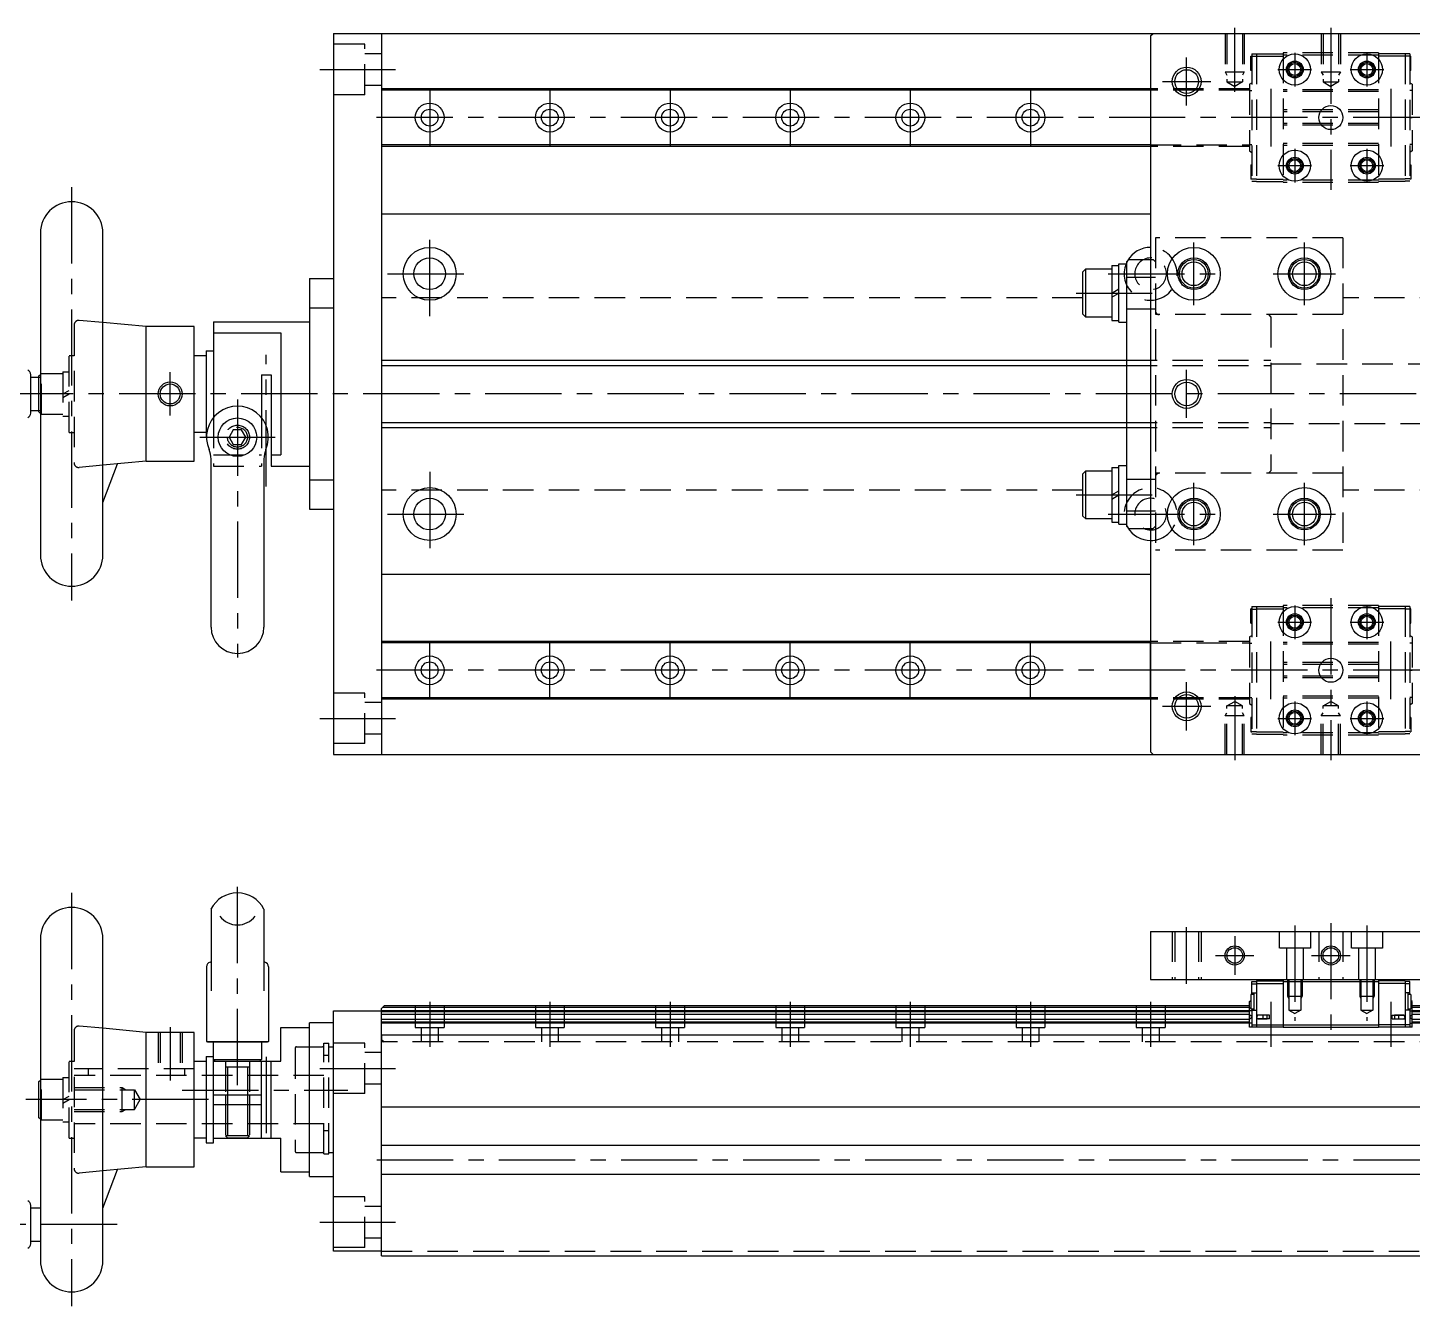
# Model space of a CAD drawing. Extents: x -2 to 824, y -8 to 273.
# Drawn here: x 277.2 to 565.3, y 7 to 273 of the extents above; entities that cross this region are included whole.
import ezdxf

# ---------------------------------------------------------------- set-up
doc = ezdxf.new("R2010")
doc.units = 0
doc.header["$LTSCALE"] = 0.5
doc.linetypes.add('CENTER', pattern=[50.8, 31.75, -6.35, 6.35, -6.35])
doc.linetypes.add('DASHED', pattern=[19.05, 12.7, -6.35])
for name, color, linetype in [('MSM_CENTER', 1, 'CENTER'), ('MSM_CONTINUOUS', 7, 'CONTINUOUS'), ('MSM_DASHED', 4, 'DASHED'), ('MSM_NARROW', 5, 'CONTINUOUS')]:
    doc.layers.add(name, color=color, linetype=linetype)

msp = doc.modelspace()

# ---------------------------------------------------------------- linework, layer by layer
at = {"layer": 'MSM_CENTER'}
for p, q in [((528.36, 259.71), (528.36, 273.05)), ((548.36, 273.05), (548.36, 239.34)), ((518.36, 256.84), (518.36, 266.84)), ((540.86, 267.84), (540.86, 260.84)), ((555.86, 267.84), (555.86, 260.84)), ((338.02, 264.34), (353.76, 264.34)), ((537.36, 264.34), (544.36, 264.34)), ((552.36, 264.34), (559.36, 264.34)), ((360.86, 260.34), (360.86, 248.34)), ((385.86, 260.34), (385.86, 248.34)), ((410.86, 260.34), (410.86, 248.34)), ((435.86, 260.34), (435.86, 248.34)), ((460.86, 260.34), (460.86, 248.34)), ((485.86, 260.34), (485.86, 248.34)), ((510.86, 260.34), (510.86, 248.34)), ((513.36, 261.84), (523.36, 261.84)), ((535.86, 260.34), (535.86, 248.34)), ((560.86, 260.34), (560.86, 248.34)), ((822.88, 254.34), (346.83, 254.34)), ((540.86, 247.84), (540.86, 240.84)), ((555.86, 247.84), (555.86, 240.84)), ((537.36, 244.34), (544.36, 244.34)), ((552.36, 244.34), (559.36, 244.34)), ((286.36, 239.84), (286.36, 153.84)), ((360.86, 213.04), (360.86, 230.64)), ((519.86, 215.34), (519.86, 228.34)), ((542.86, 215.34), (542.86, 228.34)), ((352.06, 221.84), (369.66, 221.84)), ((502.06, 221.84), (526.36, 221.84)), ((536.36, 221.84), (549.36, 221.84)), ((495.34, 217.84), (513.86, 217.84)), ((326.86, 177.61), (326.86, 204.97)), ((518.36, 191.84), (518.36, 201.84)), ((306.86, 192.34), (306.86, 201.34)), ((820.11, 196.84), (236.86, 196.84)), ((320.86, 195.67), (320.86, 141.97)), ((313.03, 187.84), (328.69, 187.84)), ((360.86, 180.64), (360.86, 163.04)), ((510.86, 180.64), (510.86, 163.04)), ((495.34, 175.84), (513.86, 175.84)), ((519.86, 165.34), (519.86, 178.34)), ((542.86, 165.34), (542.86, 178.34)), ((352.06, 171.84), (369.66, 171.84)), ((502.06, 171.84), (526.36, 171.84)), ((536.36, 171.84), (549.36, 171.84)), ((540.86, 152.84), (540.86, 145.84)), ((548.36, 154.34), (548.36, 120.64)), ((555.86, 152.84), (555.86, 145.84)), ((537.36, 149.34), (544.36, 149.34)), ((552.36, 149.34), (559.36, 149.34)), ((360.86, 133.34), (360.86, 145.34)), ((385.86, 133.34), (385.86, 145.34)), ((410.86, 133.34), (410.86, 145.34)), ((435.86, 133.34), (435.86, 145.34)), ((460.86, 133.34), (460.86, 145.34)), ((485.86, 133.34), (485.86, 145.34)), ((510.86, 133.34), (510.86, 145.34)), ((535.86, 133.34), (535.86, 145.34)), ((560.86, 133.34), (560.86, 145.34)), ((822.88, 139.34), (346.83, 139.34)), ((518.36, 126.84), (518.36, 136.84)), ((528.36, 133.97), (528.36, 120.64)), ((540.86, 132.84), (540.86, 125.84)), ((555.86, 132.84), (555.86, 125.84)), ((513.36, 131.84), (523.36, 131.84)), ((338.02, 129.34), (353.76, 129.34)), ((537.36, 129.34), (544.36, 129.34)), ((552.36, 129.34), (559.36, 129.34)), ((320.86, 52.99), (320.86, 96.1)), ((286.36, 93), (286.36, 7)), ((548.36, 86.75), (548.36, 63.5)), ((518.36, 74.12), (518.36, 85.88)), ((528.36, 84), (528.36, 76)), ((540.86, 86.23), (540.86, 66.42)), ((555.86, 86.23), (555.86, 66.42)), ((524.36, 80), (532.36, 80)), ((544.36, 80), (552.36, 80)), ((360.86, 70.32), (360.86, 60.98)), ((385.86, 70.32), (385.86, 60.98)), ((410.86, 70.32), (410.86, 60.98)), ((435.86, 70.32), (435.86, 60.98)), ((460.86, 70.32), (460.86, 60.98)), ((485.86, 70.32), (485.86, 60.98)), ((510.86, 70.32), (510.86, 60.98)), ((535.86, 70.32), (535.86, 60.98)), ((560.86, 70.32), (560.86, 60.98)), ((306.86, 65.11), (306.86, 53.98)), ((326.86, 58.88), (326.86, 41)), ((338.02, 56.5), (353.76, 56.5)), ((309.36, 52), (343.86, 52)), ((314.86, 50), (276.86, 50)), ((349.87, 37.5), (823.59, 37.5)), ((295.86, 24), (236.86, 24)), ((338.02, 24.5), (353.76, 24.5))]:
    msp.add_line(p, q, dxfattribs=at)
at = {"layer": 'MSM_CONTINUOUS'}
for p, q in [((340.86, 271.84), (820.86, 271.84)), ((340.86, 271.84), (340.86, 121.84)), ((350.86, 271.84), (350.86, 121.84)), ((510.86, 271.34), (511.36, 271.84)), ((510.86, 271.34), (510.86, 122.34)), ((510.86, 260.34), (350.86, 260.34)), ((510.86, 260.04), (350.86, 260.04)), ((510.86, 248.64), (350.86, 248.64)), ((510.86, 248.34), (350.86, 248.34)), ((350.86, 234.34), (510.86, 234.34)), ((279.86, 230.34), (279.86, 163.34)), ((292.86, 163.34), (292.86, 230.34)), ((506.36, 224.84), (505.86, 224.34)), ((506.36, 224.84), (510.86, 224.84)), ((496.76, 222.24), (497.36, 222.84)), ((496.76, 213.44), (496.76, 222.24)), ((497.36, 222.84), (502.76, 222.84)), ((497.36, 212.84), (497.36, 222.84)), ((502.76, 223.54), (504.26, 223.54)), ((502.76, 223.54), (502.76, 212.14)), ((504.26, 211.74), (504.26, 223.94)), ((504.26, 223.94), (505.86, 223.94)), ((505.86, 224.34), (505.86, 169.34)), ((335.86, 220.84), (340.86, 220.84)), ((335.86, 220.84), (335.86, 172.84)), ((502.76, 217.84), (504.26, 218.71)), ((502.76, 216.98), (504.26, 217.84)), ((335.86, 214.73), (340.86, 214.73)), ((497.36, 212.84), (496.76, 213.44)), ((301.86, 210.84), (292.86, 211.68)), ((301.86, 182.84), (301.86, 210.84)), ((311.86, 210.84), (301.86, 210.84)), ((311.86, 182.84), (311.86, 210.84)), ((315.86, 211.84), (315.86, 191.91)), ((315.86, 211.84), (335.86, 211.84)), ((502.76, 212.84), (497.36, 212.84)), ((502.76, 212.14), (504.26, 212.14)), ((504.26, 211.74), (505.86, 211.74)), ((315.86, 209.53), (329.86, 209.53)), ((329.86, 209.53), (329.86, 184.15)), ((311.86, 204.84), (314.36, 204.84)), ((314.36, 205.84), (314.36, 187.84)), ((314.36, 205.84), (315.86, 205.84)), ((350.86, 203.84), (505.86, 203.84)), ((277.86, 192.84), (277.86, 200.84)), ((279.56, 200.28), (277.86, 200.28)), ((279.56, 200.59), (279.86, 200.89)), ((279.56, 193.09), (279.56, 200.59)), ((325.86, 200.84), (325.86, 191.91)), ((325.86, 200.84), (327.86, 200.84)), ((327.86, 200.84), (327.86, 181.84)), ((277.86, 193.4), (279.56, 193.4)), ((279.86, 192.79), (279.56, 193.09)), ((314.36, 188.84), (311.86, 188.84)), ((314.36, 187.84), (314.42, 187.84)), ((320, 189.34), (319.13, 187.84)), ((319.13, 187.84), (320, 186.34)), ((321.73, 189.34), (320, 189.34)), ((322.59, 187.84), (321.73, 189.34)), ((321.73, 186.34), (322.59, 187.84)), ((350.86, 189.84), (505.86, 189.84)), ((320, 186.34), (321.73, 186.34)), ((301.86, 182.84), (292.86, 182)), ((292.86, 174.23), (295.87, 182.28)), ((301.86, 182.84), (311.86, 182.84)), ((315.36, 148.34), (315.36, 183.3)), ((326.37, 183.3), (326.37, 148.34)), ((327.86, 184.15), (329.86, 184.15)), ((327.86, 181.84), (335.86, 181.84)), ((502.76, 181.54), (504.26, 181.54)), ((502.76, 181.54), (502.76, 170.14)), ((504.26, 169.74), (504.26, 181.94)), ((504.26, 181.94), (505.86, 181.94)), ((335.86, 178.95), (340.86, 178.95)), ((496.76, 180.24), (497.36, 180.84)), ((496.76, 171.44), (496.76, 180.24)), ((497.36, 180.84), (502.76, 180.84)), ((497.36, 170.84), (497.36, 180.84)), ((502.76, 175.84), (504.26, 176.71)), ((502.76, 174.98), (504.26, 175.84)), ((335.86, 172.84), (340.86, 172.84)), ((497.36, 170.84), (496.76, 171.44)), ((502.76, 170.84), (497.36, 170.84)), ((502.76, 170.14), (504.26, 170.14)), ((504.26, 169.74), (505.86, 169.74)), ((506.36, 168.84), (505.86, 169.34)), ((506.36, 168.84), (510.86, 168.84)), ((350.86, 159.34), (510.86, 159.34)), ((510.86, 145.34), (350.86, 145.34)), ((510.86, 145.04), (350.86, 145.04)), ((510.86, 133.64), (350.86, 133.64)), ((510.86, 133.34), (350.86, 133.34)), ((340.86, 121.84), (820.86, 121.84)), ((510.86, 122.34), (511.36, 121.84)), ((315.36, 89.65), (315.36, 72.67)), ((326.37, 89.65), (326.37, 72.67)), ((510.86, 85), (510.86, 75)), ((510.86, 85), (660.86, 85)), ((279.86, 83.5), (279.86, 16.5)), ((292.86, 16.5), (292.86, 83.5)), ((315.15, 78.63), (315.36, 78.69)), ((326.58, 78.63), (326.37, 78.69)), ((314.42, 77.67), (314.42, 62.09)), ((327.3, 77.67), (327.3, 62.09)), ((510.86, 75), (660.86, 75)), ((538.41, 75), (538.41, 65)), ((558.31, 75), (558.31, 65)), ((531.91, 71.9), (531.91, 74.6)), ((531.91, 74.6), (532.91, 74.6)), ((531.91, 74.1), (532.91, 74.1)), ((531.91, 72.2), (532.91, 72.2)), ((532.31, 72.2), (532.31, 68.6)), ((532.91, 74.7), (532.91, 65.1)), ((532.91, 74.7), (538.41, 74.7)), ((532.91, 74.2), (538.41, 74.2)), ((558.31, 74.5), (538.41, 74.5)), ((563.81, 74.7), (558.31, 74.7)), ((563.81, 74.2), (558.31, 74.2)), ((563.81, 74.7), (563.81, 65.1)), ((564.81, 74.6), (563.81, 74.6)), ((564.81, 74.1), (563.81, 74.1)), ((564.81, 72.2), (563.81, 72.2)), ((564.41, 72.2), (564.41, 68.6)), ((564.81, 71.9), (564.81, 74.6)), ((351.36, 69.5), (350.86, 69)), ((531.41, 69.2), (351.06, 69.2)), ((531.41, 69.5), (351.36, 69.5)), ((531.41, 70.43), (531.71, 70.61)), ((531.41, 65.1), (531.41, 70.43)), ((531.71, 71.9), (531.71, 68.9)), ((532.31, 71.9), (531.71, 71.9)), ((565.01, 71.9), (564.41, 71.9)), ((565.01, 71.9), (565.01, 68.9)), ((565.31, 70.43), (565.01, 70.61)), ((565.31, 65.1), (565.31, 70.43)), ((606.41, 69.5), (565.31, 69.5)), ((606.41, 69.2), (565.31, 69.2)), ((340.86, 18.5), (340.86, 68.5)), ((340.86, 68.5), (350.86, 68.5)), ((350.86, 17.5), (350.86, 69)), ((531.41, 68.46), (350.86, 68.46)), ((531.41, 68.25), (350.86, 68.25)), ((531.41, 67.7), (350.86, 67.7)), ((531.41, 66.7), (350.86, 66.7)), ((531.41, 69.13), (531.71, 69.13)), ((531.91, 68.51), (531.41, 68.51)), ((531.91, 67.38), (531.41, 67.64)), ((531.91, 67.29), (531.41, 67.55)), ((531.91, 67.11), (531.41, 66.85)), ((531.91, 67.02), (531.41, 66.76)), ((531.71, 68.9), (532.31, 68.9)), ((531.91, 68.9), (531.91, 65.1)), ((531.91, 68.6), (532.91, 68.6)), ((531.91, 67.11), (531.91, 67.11)), ((535.61, 67.6), (532.91, 67.6)), ((535.61, 66.8), (532.91, 66.8)), ((535.11, 67.55), (533.26, 67.55)), ((533.26, 66.85), (535.11, 66.85)), ((533.71, 67.55), (533.71, 67.6)), ((533.71, 66.8), (533.71, 66.85)), ((534.17, 67.55), (534.17, 67.6)), ((534.17, 66.8), (534.17, 66.85)), ((534.31, 66.85), (534.31, 67.55)), ((535.11, 66.85), (535.11, 67.55)), ((535.61, 66.8), (535.61, 67.6)), ((561.11, 67.6), (563.81, 67.6)), ((561.11, 66.8), (561.11, 67.6)), ((561.11, 66.8), (563.81, 66.8)), ((563.46, 67.55), (561.61, 67.55)), ((561.61, 67.55), (561.61, 66.85)), ((561.61, 66.85), (563.46, 66.85)), ((562.41, 67.55), (562.41, 66.85)), ((562.55, 67.55), (562.55, 67.6)), ((562.55, 66.8), (562.55, 66.85)), ((563.01, 67.55), (563.01, 67.6)), ((563.01, 66.8), (563.01, 66.85)), ((564.81, 68.6), (563.81, 68.6)), ((564.41, 68.9), (565.01, 68.9)), ((564.81, 68.9), (564.81, 65.1)), ((564.81, 68.51), (565.31, 68.51)), ((564.81, 67.38), (565.31, 67.64)), ((564.81, 67.29), (565.31, 67.55)), ((564.81, 67.11), (565.31, 66.85)), ((564.81, 67.11), (564.81, 67.11)), ((564.81, 67.02), (565.31, 66.76)), ((565.31, 69.13), (565.01, 69.13)), ((606.41, 68.46), (565.31, 68.46)), ((606.41, 68.25), (565.31, 68.25)), ((606.41, 67.7), (565.31, 67.7)), ((606.41, 66.7), (565.31, 66.7)), ((301.86, 64), (292.86, 64.84)), ((301.86, 36), (301.86, 64)), ((311.86, 64), (301.86, 64)), ((311.86, 36), (311.86, 64)), ((329.86, 65), (335.86, 65)), ((329.86, 58), (329.86, 65)), ((335.86, 34), (335.86, 66)), ((340.86, 66), (335.86, 66)), ((531.41, 66.15), (350.86, 66.15)), ((531.41, 65.94), (350.86, 65.94)), ((350.86, 63.5), (820.86, 63.5)), ((531.91, 65.89), (531.41, 65.89)), ((538.41, 65.1), (531.41, 65.1)), ((531.91, 65.6), (538.41, 65.6)), ((558.31, 65.5), (538.41, 65.5)), ((558.31, 65), (538.41, 65)), ((564.81, 65.6), (558.31, 65.6)), ((565.31, 65.1), (558.31, 65.1)), ((564.81, 65.89), (565.31, 65.89)), ((606.41, 66.15), (565.31, 66.15)), ((606.41, 65.94), (565.31, 65.94)), ((314.42, 62.09), (314.62, 62)), ((314.42, 62.09), (327.3, 62.09)), ((314.62, 62), (327.1, 62)), ((315.86, 41), (315.86, 62)), ((325.86, 62), (325.86, 58.37)), ((327.3, 62.09), (327.1, 62)), ((311.86, 58), (314.36, 58)), ((314.36, 59), (315.86, 59)), ((314.36, 59), (314.36, 41)), ((315.86, 58.37), (325.86, 58.37)), ((316.23, 58), (315.86, 58.37)), ((315.86, 58), (329.86, 58)), ((325.5, 58), (325.86, 58.37)), ((325.86, 42), (325.86, 58)), ((327.86, 42), (327.86, 58)), ((279.56, 53.75), (279.86, 54.05)), ((279.56, 46.25), (279.56, 53.75)), ((315.86, 51), (325.86, 51)), ((315.86, 49), (325.86, 49)), ((318.36, 51), (318.36, 49)), ((323.36, 51), (323.36, 49)), ((279.86, 45.95), (279.56, 46.25)), ((350.86, 48.5), (820.86, 48.5)), ((314.36, 42), (311.86, 42)), ((314.36, 41), (315.86, 41)), ((315.86, 42), (329.86, 42)), ((329.86, 35), (329.86, 42)), ((350.86, 40.5), (820.86, 40.5)), ((301.86, 36), (292.86, 35.16)), ((292.86, 27.39), (295.87, 35.44)), ((301.86, 36), (311.86, 36)), ((329.86, 35), (335.86, 35)), ((335.86, 34), (340.86, 34)), ((350.86, 34.5), (820.86, 34.5)), ((277.86, 20), (277.86, 28)), ((279.86, 27.44), (277.86, 27.44)), ((277.86, 20.56), (279.86, 20.56)), ((350.86, 18.5), (340.86, 18.5)), ((350.86, 17.5), (820.86, 17.5))]:
    msp.add_line(p, q, dxfattribs=at)
for centre, radius in [((540.86, 264.34), 3.25), ((540.86, 264.34), 1.75), ((540.86, 264.34), 1.23), ((555.86, 264.34), 3.25), ((555.86, 264.34), 1.75), ((555.86, 264.34), 1.23), ((518.36, 261.84), 2.46), ((360.86, 254.34), 3), ((385.86, 254.34), 3), ((410.86, 254.34), 3), ((435.86, 254.34), 3), ((460.86, 254.34), 3), ((485.86, 254.34), 3), ((548.36, 254.34), 2.5), ((360.86, 254.34), 1.75), ((385.86, 254.34), 1.75), ((410.86, 254.34), 1.75), ((435.86, 254.34), 1.75), ((460.86, 254.34), 1.75), ((485.86, 254.34), 1.75), ((540.86, 244.34), 3.25), ((540.86, 244.34), 1.75), ((540.86, 244.34), 1.23), ((555.86, 244.34), 3.25), ((555.86, 244.34), 1.75), ((555.86, 244.34), 1.23), ((360.86, 221.84), 5.5), ((360.86, 221.84), 3.3), ((519.86, 221.84), 5.5), ((519.86, 221.84), 3.3), ((542.86, 221.84), 5.5), ((542.86, 221.84), 3.3), ((519.86, 221.84), 2.46), ((542.86, 221.84), 2.46), ((306.86, 196.84), 2.07), ((518.36, 196.84), 2.46), ((320.86, 187.84), 4), ((360.86, 171.84), 5.5), ((519.86, 171.84), 5.5), ((542.86, 171.84), 5.5), ((360.86, 171.84), 3.3), ((519.86, 171.84), 3.3), ((519.86, 171.84), 2.46), ((542.86, 171.84), 3.3), ((542.86, 171.84), 2.46), ((540.86, 149.34), 3.25), ((540.86, 149.34), 1.75), ((540.86, 149.34), 1.23), ((555.86, 149.34), 3.25), ((555.86, 149.34), 1.75), ((555.86, 149.34), 1.23), ((360.86, 139.34), 3), ((385.86, 139.34), 3), ((410.86, 139.34), 3), ((435.86, 139.34), 3), ((460.86, 139.34), 3), ((485.86, 139.34), 3), ((548.36, 139.34), 2.5), ((360.86, 139.34), 1.75), ((385.86, 139.34), 1.75), ((410.86, 139.34), 1.75), ((435.86, 139.34), 1.75), ((460.86, 139.34), 1.75), ((485.86, 139.34), 1.75), ((518.36, 131.84), 2.46), ((540.86, 129.34), 3.25), ((555.86, 129.34), 3.25), ((540.86, 129.34), 1.75), ((540.86, 129.34), 1.23), ((555.86, 129.34), 1.75), ((555.86, 129.34), 1.23), ((528.36, 80), 1.62), ((548.36, 80), 1.62)]:
    msp.add_circle(centre, radius, dxfattribs=at)
for centre, radius, start, end in [((286.36, 230.34), 6.5, 0, 180), ((510.86, 221.84), 5.5, 90, 150.3695), ((510.86, 221.84), 3.3, 90, 114.62), ((510.86, 221.84), 5.5, 155.38, 157.5536), ((276.86, 200.84), 1, 0, 69.2298), ((320.86, 187.84), 6.44, 336.6341, 203.3659), ((276.86, 192.84), 1, 290.7702, 0), ((310.36, 183.3), 5, 0, 23.3659), ((331.37, 183.3), 5, 156.6341, 180), ((510.86, 171.84), 5.5, 202.4464, 204.62), ((510.86, 171.84), 5.5, 209.6305, 270), ((510.86, 171.84), 3.3, 245.38, 270), ((286.36, 163.34), 6.5, 180, 0), ((320.86, 148.34), 5.5, 180, 0), ((320.86, 86.81), 6.2, 27.3186, 152.6814), ((286.36, 83.5), 6.5, 0, 180), ((320.86, 90.95), 4.6, 216.9899, 323.0101), ((315.42, 77.67), 1, 105.7247, 180), ((326.3, 77.67), 1, 0, 74.2753), ((533.26, 67.2), 0.35, 90, 270), ((563.46, 67.2), 0.35, 270, 90), ((276.86, 28), 1, 0, 69.2298), ((276.86, 20), 1, 290.7702, 0), ((286.36, 16.5), 6.5, 180, 0)]:
    msp.add_arc(centre, radius, start, end, dxfattribs=at)
at = {"layer": 'MSM_DASHED'}
for p, q in [((526.36, 271.84), (526.36, 263.84)), ((526.74, 271.84), (526.74, 261.78)), ((529.98, 271.84), (529.98, 261.78)), ((530.36, 271.84), (530.36, 263.84)), ((546.36, 271.84), (546.36, 263.84)), ((546.74, 271.84), (546.74, 261.78)), ((549.98, 271.84), (549.98, 261.78)), ((550.36, 271.84), (550.36, 263.84)), ((347.36, 269.59), (340.86, 269.59)), ((347.36, 259.09), (347.36, 269.59)), ((350.86, 267.64), (347.36, 267.64)), ((531.71, 264.14), (531.71, 267.14)), ((531.71, 267.14), (531.91, 267.14)), ((531.91, 267.59), (532.91, 267.59)), ((531.91, 267.59), (531.91, 241.09)), ((531.91, 267.09), (532.91, 267.09)), ((532.91, 267.64), (532.91, 241.04)), ((532.91, 267.64), (538.41, 267.64)), ((532.91, 267.14), (538.41, 267.14)), ((558.31, 267.84), (538.41, 267.84)), ((538.41, 267.84), (538.41, 240.84)), ((558.31, 267.34), (538.41, 267.34)), ((558.31, 267.84), (558.31, 240.84)), ((563.81, 267.64), (558.31, 267.64)), ((563.81, 267.14), (558.31, 267.14)), ((563.81, 267.64), (563.81, 241.04)), ((564.81, 267.59), (563.81, 267.59)), ((564.81, 267.09), (563.81, 267.09)), ((564.81, 267.59), (564.81, 241.09)), ((564.81, 267.14), (565.01, 267.14)), ((565.01, 264.14), (565.01, 267.14)), ((526.36, 263.84), (530.36, 263.84)), ((526.36, 263.84), (526.74, 263.19)), ((530.36, 263.84), (529.98, 263.19)), ((531.91, 264.14), (531.71, 264.14)), ((546.36, 263.84), (550.36, 263.84)), ((546.36, 263.84), (546.74, 263.19)), ((550.36, 263.84), (549.98, 263.19)), ((565.01, 264.14), (564.81, 264.14)), ((350.86, 261.04), (347.36, 261.04)), ((531.41, 260.34), (510.86, 260.34)), ((531.41, 260.04), (510.86, 260.04)), ((526.74, 261.78), (529.98, 261.78)), ((526.74, 261.78), (528.36, 260.84)), ((529.98, 261.78), (528.36, 260.84)), ((531.41, 261.27), (531.91, 261.57)), ((531.41, 261.27), (531.41, 247.41)), ((531.41, 259.97), (531.91, 259.97)), ((558.31, 260.14), (538.41, 260.14)), ((558.31, 259.74), (538.41, 259.74)), ((546.74, 261.78), (549.98, 261.78)), ((546.74, 261.78), (548.36, 260.84)), ((549.98, 261.78), (548.36, 260.84)), ((565.31, 261.27), (564.81, 261.57)), ((565.31, 259.97), (564.81, 259.97)), ((565.31, 261.27), (565.31, 247.41)), ((347.36, 259.09), (340.86, 259.09)), ((531.91, 254.34), (531.41, 254.34)), ((558.31, 255.94), (538.41, 255.94)), ((558.31, 255.54), (538.41, 255.54)), ((564.81, 254.34), (565.31, 254.34)), ((558.31, 253.14), (538.41, 253.14)), ((558.31, 252.74), (538.41, 252.74)), ((510.86, 248.64), (531.41, 248.64)), ((531.41, 248.34), (510.86, 248.34)), ((531.41, 248.71), (531.91, 248.71)), ((558.31, 248.94), (538.41, 248.94)), ((558.31, 248.54), (538.41, 248.54)), ((565.31, 248.71), (564.81, 248.71)), ((531.41, 247.41), (531.91, 247.11)), ((565.31, 247.41), (564.81, 247.11)), ((531.71, 244.54), (531.71, 241.54)), ((531.71, 244.54), (531.91, 244.54)), ((564.81, 244.54), (565.01, 244.54)), ((565.01, 244.54), (565.01, 241.54)), ((531.91, 241.54), (531.71, 241.54)), ((531.91, 241.59), (532.91, 241.59)), ((531.91, 241.09), (532.91, 241.09)), ((532.91, 241.54), (538.41, 241.54)), ((532.91, 241.04), (538.41, 241.04)), ((558.31, 241.34), (538.41, 241.34)), ((558.31, 240.84), (538.41, 240.84)), ((563.81, 241.54), (558.31, 241.54)), ((563.81, 241.04), (558.31, 241.04)), ((564.81, 241.59), (563.81, 241.59)), ((564.81, 241.09), (563.81, 241.09)), ((565.01, 241.54), (564.81, 241.54)), ((511.86, 229.34), (511.86, 164.34)), ((550.86, 229.34), (511.86, 229.34)), ((550.86, 229.34), (550.86, 164.34)), ((510.86, 224.84), (511.36, 224.84)), ((511.36, 224.84), (511.86, 224.34)), ((505.86, 221.14), (511.86, 221.14)), ((496.76, 216.84), (350.86, 216.84)), ((620.86, 216.84), (550.86, 216.84)), ((505.86, 214.54), (511.86, 214.54)), ((550.86, 213.34), (511.86, 213.34)), ((535.36, 213.34), (535.86, 212.84)), ((286.86, 211.14), (286.86, 182.54)), ((292.86, 211.68), (287.95, 212.14)), ((535.86, 212.84), (535.86, 180.84)), ((285.86, 188.84), (285.86, 204.84)), ((285.86, 204.84), (286.86, 204.84)), ((505.86, 203.84), (535.86, 203.84)), ((505.86, 202.76), (535.86, 202.76)), ((535.86, 203.09), (635.86, 203.09)), ((279.86, 200.28), (279.56, 200.28)), ((279.86, 200.89), (280.06, 201.09)), ((280.06, 201.09), (284.56, 201.09)), ((280.06, 192.59), (280.06, 201.09)), ((284.56, 201.44), (285.86, 201.44)), ((284.56, 201.44), (284.56, 192.24)), ((284.56, 196.84), (285.86, 197.59)), ((284.56, 196.09), (285.86, 196.84)), ((279.56, 193.4), (279.86, 193.4)), ((280.06, 192.59), (279.86, 192.79)), ((284.56, 192.59), (280.06, 192.59)), ((284.56, 192.24), (285.86, 192.24)), ((315.86, 191.91), (315.86, 181.84)), ((325.86, 191.91), (325.86, 181.84)), ((505.86, 190.92), (535.86, 190.92)), ((635.86, 190.59), (535.86, 190.59)), ((285.86, 188.84), (286.86, 188.84)), ((505.86, 189.84), (535.86, 189.84)), ((292.86, 182), (287.95, 181.54)), ((315.86, 184.15), (325.86, 184.15)), ((315.86, 181.84), (325.86, 181.84)), ((505.86, 179.14), (511.86, 179.14)), ((550.86, 180.34), (511.86, 180.34)), ((535.86, 180.84), (535.36, 180.34)), ((496.76, 176.84), (350.86, 176.84)), ((620.86, 176.84), (550.86, 176.84)), ((505.86, 172.54), (511.86, 172.54)), ((510.86, 168.84), (511.36, 168.84)), ((511.36, 168.84), (511.86, 169.34)), ((550.86, 164.34), (511.86, 164.34)), ((558.31, 152.84), (538.41, 152.84)), ((538.41, 152.84), (538.41, 125.84)), ((558.31, 152.84), (558.31, 125.84)), ((531.71, 149.14), (531.71, 152.14)), ((531.91, 152.14), (531.71, 152.14)), ((531.91, 152.59), (531.91, 126.09)), ((531.91, 152.59), (532.91, 152.59)), ((531.91, 152.09), (532.91, 152.09)), ((532.91, 152.64), (532.91, 126.04)), ((532.91, 152.64), (538.41, 152.64)), ((532.91, 152.14), (538.41, 152.14)), ((558.31, 152.34), (538.41, 152.34)), ((563.81, 152.64), (558.31, 152.64)), ((563.81, 152.14), (558.31, 152.14)), ((563.81, 152.64), (563.81, 126.04)), ((564.81, 152.59), (563.81, 152.59)), ((564.81, 152.09), (563.81, 152.09)), ((564.81, 152.59), (564.81, 126.09)), ((565.01, 152.14), (564.81, 152.14)), ((565.01, 149.14), (565.01, 152.14)), ((531.71, 149.14), (531.91, 149.14)), ((564.81, 149.14), (565.01, 149.14)), ((531.41, 145.34), (510.86, 145.34)), ((510.86, 145.04), (531.41, 145.04)), ((531.41, 146.27), (531.91, 146.57)), ((531.41, 146.27), (531.41, 132.41)), ((531.41, 144.97), (531.91, 144.97)), ((558.31, 145.14), (538.41, 145.14)), ((558.31, 144.74), (538.41, 144.74)), ((565.31, 146.27), (564.81, 146.57)), ((565.31, 144.97), (564.81, 144.97)), ((565.31, 146.27), (565.31, 132.41)), ((531.91, 139.34), (531.41, 139.34)), ((558.31, 140.94), (538.41, 140.94)), ((558.31, 140.54), (538.41, 140.54)), ((564.81, 139.34), (565.31, 139.34)), ((558.31, 138.14), (538.41, 138.14)), ((558.31, 137.74), (538.41, 137.74)), ((347.36, 134.59), (340.86, 134.59)), ((347.36, 124.09), (347.36, 134.59)), ((350.86, 132.64), (347.36, 132.64)), ((531.41, 133.64), (510.86, 133.64)), ((531.41, 133.34), (510.86, 133.34)), ((526.74, 131.91), (528.36, 132.84)), ((529.98, 131.91), (528.36, 132.84)), ((531.41, 133.71), (531.91, 133.71)), ((558.31, 133.94), (538.41, 133.94)), ((558.31, 133.54), (538.41, 133.54)), ((546.74, 131.91), (548.36, 132.84)), ((549.98, 131.91), (548.36, 132.84)), ((565.31, 133.71), (564.81, 133.71)), ((526.36, 129.84), (526.74, 130.5)), ((530.36, 129.84), (526.36, 129.84)), ((526.36, 121.84), (526.36, 129.84)), ((529.98, 131.91), (526.74, 131.91)), ((526.74, 121.84), (526.74, 131.91)), ((529.98, 121.84), (529.98, 131.91)), ((530.36, 129.84), (529.98, 130.5)), ((530.36, 121.84), (530.36, 129.84)), ((531.41, 132.41), (531.91, 132.11)), ((546.36, 129.84), (546.74, 130.5)), ((550.36, 129.84), (546.36, 129.84)), ((546.36, 121.84), (546.36, 129.84)), ((549.98, 131.91), (546.74, 131.91)), ((546.74, 121.84), (546.74, 131.91)), ((549.98, 121.84), (549.98, 131.91)), ((550.36, 129.84), (549.98, 130.5)), ((550.36, 121.84), (550.36, 129.84)), ((565.31, 132.41), (564.81, 132.11)), ((531.71, 129.54), (531.71, 126.54)), ((531.91, 129.54), (531.71, 129.54)), ((565.01, 129.54), (564.81, 129.54)), ((565.01, 129.54), (565.01, 126.54)), ((347.36, 124.09), (340.86, 124.09)), ((350.86, 126.04), (347.36, 126.04)), ((531.71, 126.54), (531.91, 126.54)), ((531.91, 126.59), (532.91, 126.59)), ((531.91, 126.09), (532.91, 126.09)), ((532.91, 126.54), (538.41, 126.54)), ((532.91, 126.04), (538.41, 126.04)), ((558.31, 126.34), (538.41, 126.34)), ((558.31, 125.84), (538.41, 125.84)), ((563.81, 126.54), (558.31, 126.54)), ((563.81, 126.04), (558.31, 126.04)), ((564.81, 126.59), (563.81, 126.59)), ((564.81, 126.09), (563.81, 126.09)), ((564.81, 126.54), (565.01, 126.54)), ((515.36, 85), (515.36, 75)), ((515.9, 85), (515.9, 75)), ((520.82, 85), (520.82, 75)), ((521.36, 85), (521.36, 75)), ((537.61, 85), (537.61, 81.5)), ((544.11, 85), (544.11, 81.5)), ((545.86, 85), (545.86, 75)), ((550.86, 85), (550.86, 75)), ((552.61, 85), (552.61, 81.5)), ((559.11, 85), (559.11, 81.5)), ((544.11, 81.5), (537.61, 81.5)), ((539.11, 81.5), (539.11, 75)), ((542.61, 81.5), (542.61, 75)), ((559.11, 81.5), (552.61, 81.5)), ((554.11, 81.5), (554.11, 75)), ((557.61, 81.5), (557.61, 75)), ((539.36, 75), (539.36, 71.5)), ((539.63, 75), (539.63, 68.63)), ((542.09, 75), (542.09, 68.63)), ((542.36, 75), (542.36, 71.5)), ((554.36, 75), (554.36, 71.5)), ((554.63, 75), (554.63, 68.63)), ((557.09, 75), (557.09, 68.63)), ((557.36, 75), (557.36, 71.5)), ((357.86, 69.5), (357.86, 65)), ((363.86, 69.5), (363.86, 65)), ((382.86, 69.5), (382.86, 65)), ((388.86, 69.5), (388.86, 65)), ((407.86, 69.5), (407.86, 65)), ((413.86, 69.5), (413.86, 65)), ((432.86, 69.5), (432.86, 65)), ((438.86, 69.5), (438.86, 65)), ((457.86, 69.5), (457.86, 65)), ((463.86, 69.5), (463.86, 65)), ((482.86, 69.5), (482.86, 65)), ((488.86, 69.5), (488.86, 65)), ((507.86, 69.5), (507.86, 65)), ((513.86, 69.5), (513.86, 65)), ((539.36, 71.5), (539.63, 71.03)), ((539.36, 71.5), (542.36, 71.5)), ((542.36, 71.5), (542.09, 71.03)), ((554.36, 71.5), (554.63, 71.03)), ((554.36, 71.5), (557.36, 71.5)), ((557.36, 71.5), (557.09, 71.03)), ((539.63, 68.63), (542.09, 68.63)), ((539.63, 68.63), (540.86, 67.92)), ((542.09, 68.63), (540.86, 67.92)), ((554.63, 68.63), (557.09, 68.63)), ((554.63, 68.63), (555.86, 67.92)), ((557.09, 68.63), (555.86, 67.92)), ((286.86, 64.3), (286.86, 35.7)), ((292.86, 64.84), (287.95, 65.3)), ((304.36, 64), (304.36, 56.4)), ((304.79, 64), (304.79, 56.4)), ((308.93, 64), (308.93, 56.4)), ((309.36, 64), (309.36, 56.4)), ((350.86, 63.5), (350.86, 62.5)), ((357.86, 65), (363.86, 65)), ((359.11, 65), (359.11, 62)), ((362.61, 65), (362.61, 62)), ((382.86, 65), (388.86, 65)), ((384.11, 65), (384.11, 62)), ((387.61, 65), (387.61, 62)), ((407.86, 65), (413.86, 65)), ((409.11, 65), (409.11, 62)), ((412.61, 65), (412.61, 62)), ((432.86, 65), (438.86, 65)), ((434.11, 65), (434.11, 62)), ((437.61, 65), (437.61, 62)), ((457.86, 65), (463.86, 65)), ((459.11, 65), (459.11, 62)), ((462.61, 65), (462.61, 62)), ((482.86, 65), (488.86, 65)), ((484.11, 65), (484.11, 62)), ((487.61, 65), (487.61, 62)), ((507.86, 65), (513.86, 65)), ((509.11, 65), (509.11, 62)), ((512.61, 65), (512.61, 62)), ((332.86, 60.7), (332.86, 39.3)), ((333.16, 61), (338.56, 61)), ((338.86, 61.75), (339.86, 61.75)), ((338.86, 38.75), (338.86, 61.75)), ((339.86, 38.75), (339.86, 61.75)), ((339.86, 61), (340.86, 61)), ((347.36, 61.75), (340.86, 61.75)), ((347.36, 51.25), (347.36, 61.75)), ((350.86, 62.5), (351.36, 62)), ((820.86, 62), (350.86, 62)), ((285.86, 42), (285.86, 58)), ((285.86, 58), (286.86, 58)), ((318.36, 58), (318.36, 51)), ((323.36, 58), (323.36, 51)), ((338.86, 59.25), (339.86, 59.25)), ((350.86, 59.8), (347.36, 59.8)), ((311.86, 56.4), (286.86, 56.4)), ((338.86, 55), (286.86, 55)), ((289.86, 55), (289.86, 56.4)), ((309.86, 56.4), (309.86, 55)), ((318.36, 56.8), (323.36, 56.8)), ((318.79, 56.8), (318.79, 51)), ((322.93, 56.8), (322.93, 51)), ((279.86, 54.05), (280.06, 54.25)), ((280.06, 54.25), (284.56, 54.25)), ((280.06, 45.75), (280.06, 54.25)), ((284.56, 54.6), (285.86, 54.6)), ((284.56, 54.6), (284.56, 45.4)), ((286.86, 52.5), (296.86, 52.5)), ((286.86, 52.07), (299.42, 52.07)), ((296.86, 47.5), (296.86, 52.5)), ((296.86, 52.5), (297.61, 52.07)), ((299.42, 47.93), (299.42, 52.07)), ((299.42, 52.07), (300.61, 50)), ((350.86, 53.2), (347.36, 53.2)), ((284.56, 50), (285.86, 50.75)), ((284.56, 49.25), (285.86, 50)), ((299.42, 47.93), (300.61, 50)), ((318.36, 49), (318.36, 42.5)), ((318.79, 49), (318.79, 42.07)), ((322.93, 49), (322.93, 42.07)), ((323.36, 49), (323.36, 42.5)), ((347.36, 51.25), (340.86, 51.25)), ((286.86, 47.93), (299.42, 47.93)), ((286.86, 47.5), (296.86, 47.5)), ((296.86, 47.5), (297.61, 47.93)), ((280.06, 45.75), (279.86, 45.95)), ((284.56, 45.75), (280.06, 45.75)), ((284.56, 45.4), (285.86, 45.4)), ((338.86, 45), (286.86, 45)), ((338.86, 43.57), (339.86, 43.57)), ((285.86, 42), (286.86, 42)), ((323.36, 42.5), (318.36, 42.5)), ((318.36, 42.5), (318.86, 42)), ((322.86, 42), (318.86, 42)), ((323.36, 42.5), (322.86, 42)), ((333.16, 39), (338.56, 39)), ((338.86, 38.75), (339.86, 38.75)), ((339.86, 39), (340.86, 39)), ((292.86, 35.16), (287.95, 34.7)), ((347.36, 29.75), (340.86, 29.75)), ((347.36, 19.25), (347.36, 29.75)), ((350.86, 27.8), (347.36, 27.8)), ((350.86, 21.2), (347.36, 21.2)), ((347.36, 19.25), (340.86, 19.25)), ((350.86, 18.5), (820.86, 18.5))]:
    msp.add_line(p, q, dxfattribs=at)
for radius in [2.5, 2.07]:
    msp.add_circle((320.86, 187.84), radius, dxfattribs=at)
for centre, radius, start, end in [((510.86, 221.84), 5.5, 157.5536, 90), ((510.86, 221.84), 3.3, 114.62, 90), ((510.86, 221.84), 5.5, 150.3695, 155.38), ((512.66, 214.14), 0.8, 180, 270), ((287.86, 211.14), 1, 84.6678, 180), ((287.86, 182.54), 1, 180, 275.3322), ((512.66, 179.54), 0.8, 90, 180), ((510.86, 171.84), 5.5, 270, 202.4464), ((510.86, 171.84), 3.3, 270, 245.38), ((510.86, 171.84), 5.5, 204.62, 209.6305), ((287.86, 64.3), 1, 84.6678, 180), ((333.16, 60.7), 0.3, 90, 180), ((338.56, 60.7), 0.3, 0, 90), ((333.16, 39.3), 0.3, 180, 270), ((338.56, 39.3), 0.3, 270, 0), ((287.86, 35.7), 1, 180, 275.3322)]:
    msp.add_arc(centre, radius, start, end, dxfattribs=at)
at = {"layer": 'MSM_NARROW'}
for p, q in [((350.86, 202.76), (505.86, 202.76)), ((350.86, 190.92), (505.86, 190.92)), ((318.79, 51), (318.79, 49)), ((322.93, 51), (322.93, 49))]:
    msp.add_line(p, q, dxfattribs=at)
for centre, radius in [((540.86, 264.34), 1.5), ((555.86, 264.34), 1.5), ((518.36, 261.84), 3), ((540.86, 244.34), 1.5), ((555.86, 244.34), 1.5), ((519.86, 221.84), 3), ((542.86, 221.84), 3), ((306.86, 196.84), 2.5), ((518.36, 196.84), 3), ((519.86, 171.84), 3), ((542.86, 171.84), 3), ((540.86, 149.34), 1.5), ((555.86, 149.34), 1.5), ((518.36, 131.84), 3), ((540.86, 129.34), 1.5), ((555.86, 129.34), 1.5), ((528.36, 80), 2), ((548.36, 80), 2)]:
    msp.add_circle(centre, radius, dxfattribs=at)

doc.saveas('drawing.dxf')
